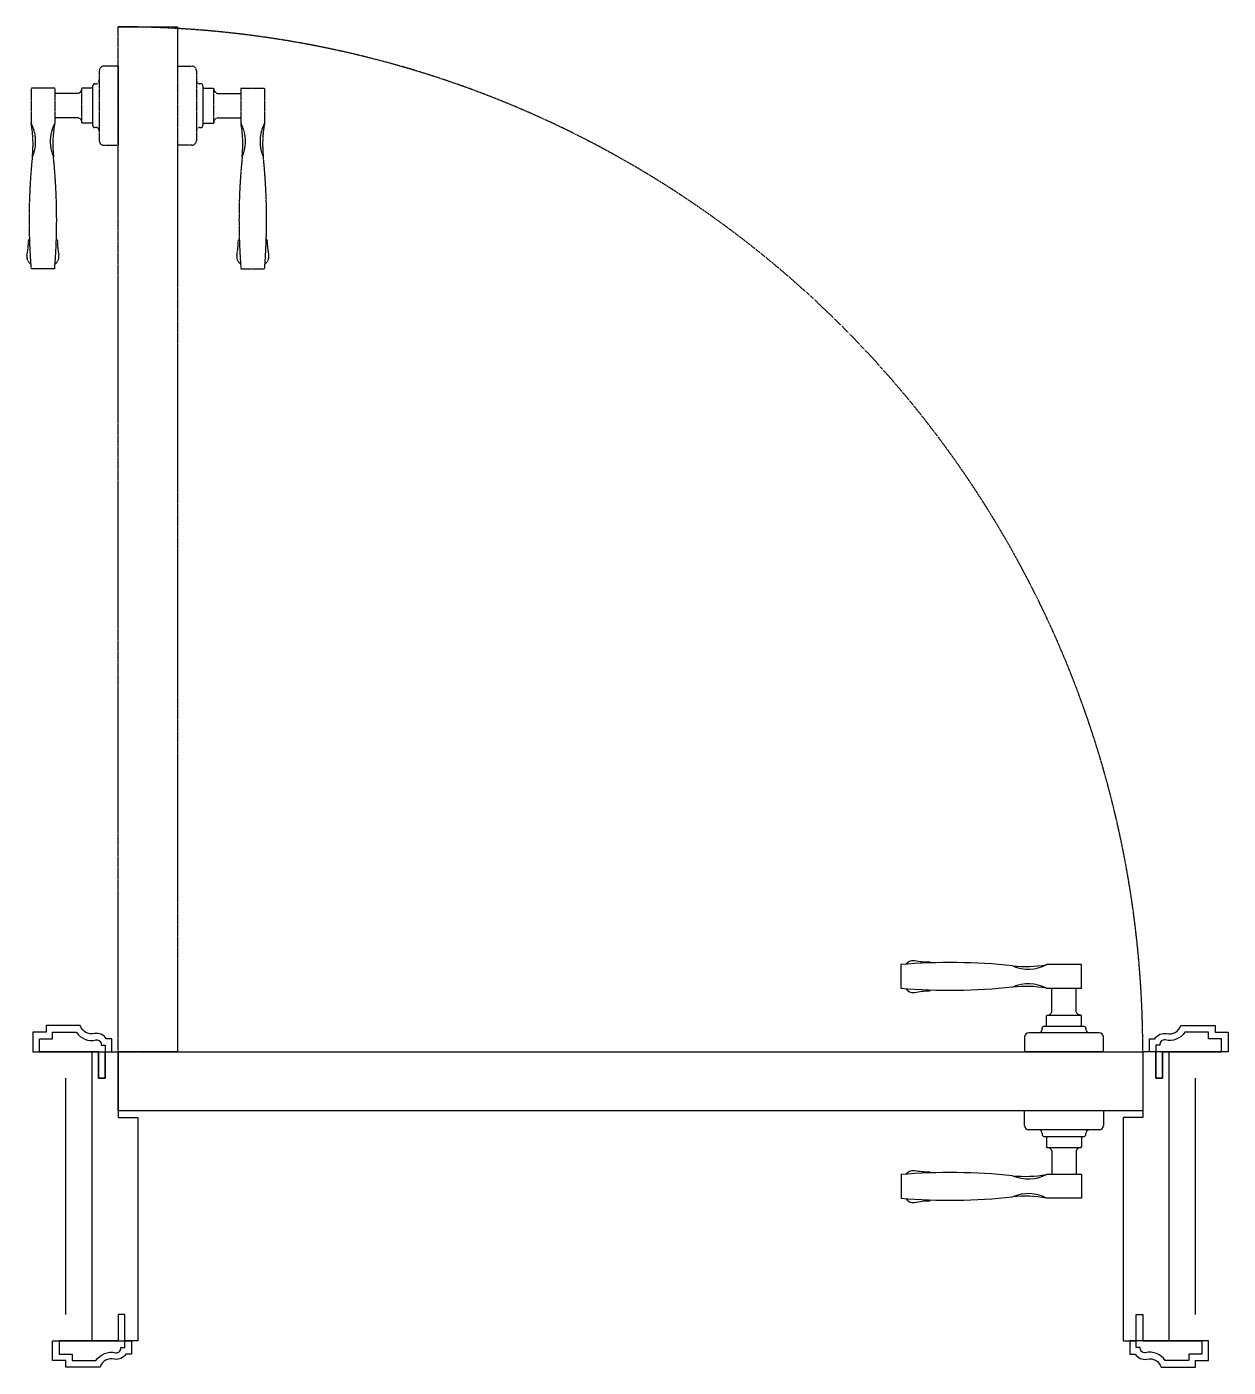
# Model space of a CAD drawing. Header units: millimetres. Extents: x -70 to 845, y -240 to 780.
import ezdxf

# ---------------------------------------------------------------- set-up
doc = ezdxf.new("R2010")
doc.units = ezdxf.units.MM
doc.linetypes.add('( Hidden )', pattern=[0.375, 0.25, -0.125])
for name, color, linetype in [('DEMO-ADD', 6, 'Continuous'), ('DOOR', 34, 'Continuous'), ('wall', 7, 'Continuous')]:
    doc.layers.add(name, color=color, linetype=linetype)

msp = doc.modelspace()

# ---------------------------------------------------------------- linework, layer by layer
at = {"layer": 'DEMO-ADD', "color": 3}
for points in [[(-5, 0), (-5, 10), (-9.2, 10, 0.3107), (-18, 13.9, -0.400925), (-28.9, 20), (-55, 20), (-55, 15), (-65, 15), (-65, 0)], [(785, 0), (785, 10), (789.2, 10, -0.3107), (798, 13.9, 0.400925), (808.9, 20), (835, 20), (835, 15), (845, 15), (845, 0)], [(10, -220), (10, -230), (5.8, -230, -0.3107), (-3, -233.9, 0.400925), (-13.9, -240), (-40, -240), (-40, -235), (-50, -235), (-50, -220)], [(770, -220), (770, -230), (774.2, -230, 0.3107), (783, -233.9, -0.400925), (793.9, -240), (820, -240), (820, -235), (830, -235), (830, -220)]]:
    msp.add_lwpolyline(points, format="xyb", close=True, dxfattribs=at)
at = {"layer": 'DEMO-ADD', "color": 2}
for points in [[(-15, 0), (-60, 0), (-60, 10), (-50, 10), (-50, 15), (-32, 15, 0.317589), (-17, 9, -0.508568), (-13, 5), (-10, 5), (-10, -20), (-10, -20), (-15, -20)], [(795, 0), (840, 0), (840, 10), (830, 10), (830, 15), (812, 15, -0.317589), (797, 9, 0.508568), (793, 5), (790, 5), (790, -20), (790, -20), (795, -20)], [(0, -220), (-45, -220), (-45, -230), (-35, -230), (-35, -235), (-17, -235, -0.317589), (-2, -229, 0.508568), (2, -225), (5, -225), (5, -200), (5, -200), (0, -200)], [(780, -220), (825, -220), (825, -230), (815, -230), (815, -235), (797, -235, 0.317589), (782, -229, -0.508568), (778, -225), (775, -225), (775, -200), (775, -200), (780, -200)]]:
    msp.add_lwpolyline(points, format="xyb", close=True, dxfattribs=at)
for points in [[(0, -220), (-20, -220), (-20, 0), (-15, 0), (-15, 0), (-15, -20), (-10, -20), (-10, -20), (-10, 0), (0, 0), (0, -50), (15, -50), (15, -220), (5, -220), (5, -200), (5, -200), (0, -200), (0, -220)], [(780, -220), (800, -220), (800, 0), (795, 0), (795, 0), (795, -20), (790, -20), (790, -20), (790, 0), (780, 0), (780, -50), (765, -50), (765, -220), (775, -220), (775, -200), (775, -200), (780, -200), (780, -220)]]:
    msp.add_lwpolyline(points, close=True, dxfattribs=at)
at = {"layer": 'DOOR', "color": 8, "linetype": '( Hidden )'}
for p, q in [((-14.5, 746.7), (-14.5, 739.3)), ((0, 750), (-11.1, 750)), ((0, 750), (0, 690)), ((45, 750), (56.1, 750)), ((45, 750), (45, 690)), ((59.5, 746.7), (59.5, 739.3)), ((-19.5, 705), (-19.5, 735)), ((-17.8, 736.7), (-17.1, 736.7)), ((-14.5, 739.3), (-14.5, 700.7)), ((59.5, 739.3), (59.5, 700.7)), ((62.8, 736.7), (62.1, 736.7)), ((64.5, 705), (64.5, 735)), ((-48.3, 733.3), (-66.4, 733.3)), ((-66.4, 733.3), (-66.4, 706.7)), ((-48.3, 733.3), (-48.3, 706.7)), ((-27.8, 707), (-27.8, 733)), ((-19.5, 733.3), (-27.4, 733.3)), ((64.5, 733.3), (72.4, 733.3)), ((72.8, 707), (72.8, 733)), ((93.3, 733.3), (111.4, 733.3)), ((93.3, 733.3), (93.3, 706.7)), ((111.4, 733.3), (111.4, 706.7)), ((-19.5, 706.7), (-27.4, 706.7)), ((64.5, 706.7), (72.4, 706.7)), ((-17.1, 703.3), (-17.8, 703.3)), ((-14.5, 700.7), (-14.5, 693.3)), ((59.5, 700.7), (59.5, 693.3)), ((62.1, 703.3), (62.8, 703.3)), ((-11.1, 690), (0, 690)), ((56.1, 690), (45, 690)), ((-48.3, 595.9), (-66.4, 595.9)), ((-48.3, 595.9), (-66.4, 595.9)), ((93.3, 595.9), (111.4, 595.9)), ((93.3, 595.9), (111.4, 595.9))]:
    msp.add_line(p, q, dxfattribs=at)
at = {"layer": 'DOOR', "color": 1}
for p, q in [((595.9, 48.3), (595.9, 66.4)), ((595.9, 48.3), (595.9, 66.4)), ((733.3, 66.4), (706.7, 66.4)), ((733.3, 48.3), (733.3, 66.4)), ((733.3, 48.3), (706.7, 48.3)), ((706.7, 19.5), (706.7, 27.4)), ((707, 27.8), (733, 27.8)), ((733.3, 19.5), (733.3, 27.4)), ((690, 11.1), (690, 0)), ((700.7, 14.5), (693.3, 14.5)), ((739.3, 14.5), (700.7, 14.5)), ((703.3, 17.1), (703.3, 17.8)), ((705, 19.5), (735, 19.5)), ((736.7, 17.8), (736.7, 17.1)), ((746.7, 14.5), (739.3, 14.5)), ((750, 0), (750, 11.1)), ((750, 0), (690, 0)), ((690, -56.1), (690, -45)), ((750, -45), (690, -45)), ((750, -45), (750, -56.1)), ((700.7, -59.5), (693.3, -59.5)), ((739.3, -59.5), (700.7, -59.5)), ((746.7, -59.5), (739.3, -59.5)), ((703.3, -62.1), (703.3, -62.8)), ((705, -64.5), (735, -64.5)), ((706.7, -64.5), (706.7, -72.4)), ((733.3, -64.5), (733.3, -72.4)), ((736.7, -62.8), (736.7, -62.1)), ((707, -72.8), (733, -72.8)), ((595.9, -93.3), (595.9, -111.4)), ((595.9, -93.3), (595.9, -111.4)), ((733.3, -93.3), (706.7, -93.3)), ((733.3, -93.3), (733.3, -111.4)), ((733.3, -111.4), (706.7, -111.4))]:
    msp.add_line(p, q, dxfattribs=at)
at = {"layer": 'DOOR', "color": 8, "linetype": '( Hidden )'}
msp.add_lwpolyline([(45, 780), (45, 0), (0, 0), (0, 780)], close=True, dxfattribs=at)
for points in [[(-27.8, 732.6, -0.311671), (-30.5, 729.3), (-48.3, 729.3)], [(72.8, 732.6, 0.311671), (75.5, 729.3), (93.3, 729.3)], [(-27.7, 706.9, 0.34884), (-30.5, 710.7), (-48.3, 710.7)], [(72.7, 706.9, -0.34884), (75.5, 710.7), (93.3, 710.7)], [(-66.6, 599.5, -0.28759), (-69.6, 606.2, 0.060586), (-68.4, 617.5, -0.16772), (-67.7, 618.5, -0.16772)], [(-48.2, 599.5, 0.28759), (-45.2, 606.2, -0.060586), (-46.3, 617.5, 0.16772), (-47.1, 618.5, 0.16772)], [(93.2, 599.5, -0.28759), (90.2, 606.2, 0.060586), (91.3, 617.5, -0.16772), (92.1, 618.5, -0.16772)], [(111.6, 599.5, 0.28759), (114.6, 606.2, -0.060586), (113.4, 617.5, 0.16772), (112.7, 618.5, 0.16772)]]:
    msp.add_lwpolyline(points, format="xyb", dxfattribs=at)
at = {"layer": 'DOOR', "color": 1}
for points in [[(599.5, 66.6, -0.28759), (606.2, 69.6, 0.060586), (617.5, 68.4, -0.16772), (618.5, 67.7, -0.16772)], [(599.5, 48.2, 0.28759), (606.2, 45.2, -0.060586), (617.5, 46.3, 0.16772), (618.5, 47.1, 0.16772)], [(706.9, 27.7, 0.34884), (710.7, 30.5), (710.7, 48.3)], [(732.6, 27.8, -0.311671), (729.3, 30.5), (729.3, 48.3)], [(706.9, -72.7, -0.34884), (710.7, -75.5), (710.7, -93.3)], [(732.6, -72.8, 0.311671), (729.3, -75.5), (729.3, -93.3)], [(599.5, -93.2, -0.28759), (606.2, -90.2, 0.060586), (617.5, -91.3, -0.16772), (618.5, -92.1, -0.16772)], [(599.5, -111.6, 0.28759), (606.2, -114.6, -0.060586), (617.5, -113.4, 0.16772), (618.5, -112.7, 0.16772)]]:
    msp.add_lwpolyline(points, format="xyb", dxfattribs=at)
at = {"layer": 'DOOR'}
msp.add_lwpolyline([(780, -45), (0, -45), (0, 0), (780, 0)], close=True, dxfattribs=at)
at = {"layer": 'DOOR', "color": 1, "linetype": '( Hidden )'}
msp.add_arc((0, 0), 780, 0, 90, dxfattribs=at)
at = {"layer": 'DOOR', "color": 8, "linetype": '( Hidden )'}
for centre, radius, start, end in [((-11.1, 746.7), 3.33, 90, 180), ((56.1, 746.7), 3.33, 0, 90), ((-17.8, 735), 1.67, 90, 180), ((-17.1, 739.3), 2.67, 270, 0), ((62.1, 739.3), 2.67, 180, 270), ((62.8, 735), 1.67, 0, 90), ((-27.4, 733), 0.333, 90, 180), ((72.4, 733), 0.333, 0, 90), ((-92.4, 692.8), 29.5, 336.1775, 28.0384), ((-154.8, 690.7), 89.9, 353.7444, 10.1567), ((-22.3, 692.8), 29.5, 151.9616, 203.8225), ((40.1, 690.7), 89.9, 169.8433, 186.2556), ((-1131.5, 647.6), 1084.7, 3.1128, 3.1201), ((-27.4, 707), 0.333, 180, 270), ((-17.8, 705), 1.67, 180, 270), ((62.8, 705), 1.67, 270, 0), ((72.4, 707), 0.333, 270, 0), ((67.3, 692.8), 29.5, 336.1775, 28.0384), ((1176.5, 647.6), 1084.7, 176.8799, 176.8872), ((4.9, 690.7), 89.9, 353.7444, 10.1567), ((137.4, 692.8), 29.5, 151.9616, 203.8225), ((199.8, 690.7), 89.9, 169.8433, 186.2556), ((-17.1, 700.7), 2.67, 0, 90), ((62.1, 700.7), 2.67, 90, 180), ((-11.1, 693.3), 3.33, 180, 270), ((56.1, 693.3), 3.33, 270, 0), ((399.7, 633.2), 467.6, 174.1517, 184.5775), ((-514.5, 633.2), 467.6, 355.4225, 5.8483), ((559.5, 633.2), 467.6, 174.1517, 184.5775), ((-354.7, 633.2), 467.6, 355.4225, 5.8483)]:
    msp.add_arc(centre, radius, start, end, dxfattribs=at)
at = {"layer": 'DOOR', "color": 1}
for centre, radius, start, end in [((633.2, -399.7), 467.6, 84.1517, 94.5775), ((692.8, 92.4), 29.5, 246.1775, 298.0384), ((690.7, 154.8), 89.9, 263.7444, 280.1567), ((692.8, 22.3), 29.5, 61.9616, 113.8225), ((633.2, 514.5), 467.6, 265.4225, 275.8483), ((690.7, -40.1), 89.9, 79.8433, 96.2556), ((647.6, 1131.5), 1084.7, 273.1128, 273.1201), ((707, 27.4), 0.333, 90, 180), ((733, 27.4), 0.333, 0, 90), ((693.3, 11.1), 3.33, 90, 180), ((700.7, 17.1), 2.67, 270, 0), ((705, 17.8), 1.67, 90, 180), ((735, 17.8), 1.67, 0, 90), ((739.3, 17.1), 2.67, 180, 270), ((746.7, 11.1), 3.33, 0, 90), ((693.3, -56.1), 3.33, 180, 270), ((700.7, -62.1), 2.67, 0, 90), ((739.3, -62.1), 2.67, 90, 180), ((746.7, -56.1), 3.33, 270, 0), ((705, -62.8), 1.67, 180, 270), ((735, -62.8), 1.67, 270, 0), ((707, -72.4), 0.333, 180, 270), ((733, -72.4), 0.333, 270, 0), ((633.2, -559.5), 467.6, 84.1517, 94.5775), ((692.8, -67.3), 29.5, 246.1775, 298.0384), ((690.7, -4.9), 89.9, 263.7444, 280.1567), ((647.6, -1176.5), 1084.7, 86.8799, 86.8872), ((633.2, 354.7), 467.6, 265.4225, 275.8483), ((692.8, -137.4), 29.5, 61.9616, 113.8225), ((690.7, -199.8), 89.9, 79.8433, 96.2556)]:
    msp.add_arc(centre, radius, start, end, dxfattribs=at)
at = {"layer": 'wall'}
for p, q in [((-40, -200), (-40, -20)), ((820, -200), (820, -20))]:
    msp.add_line(p, q, dxfattribs=at)

doc.saveas('drawing.dxf')
